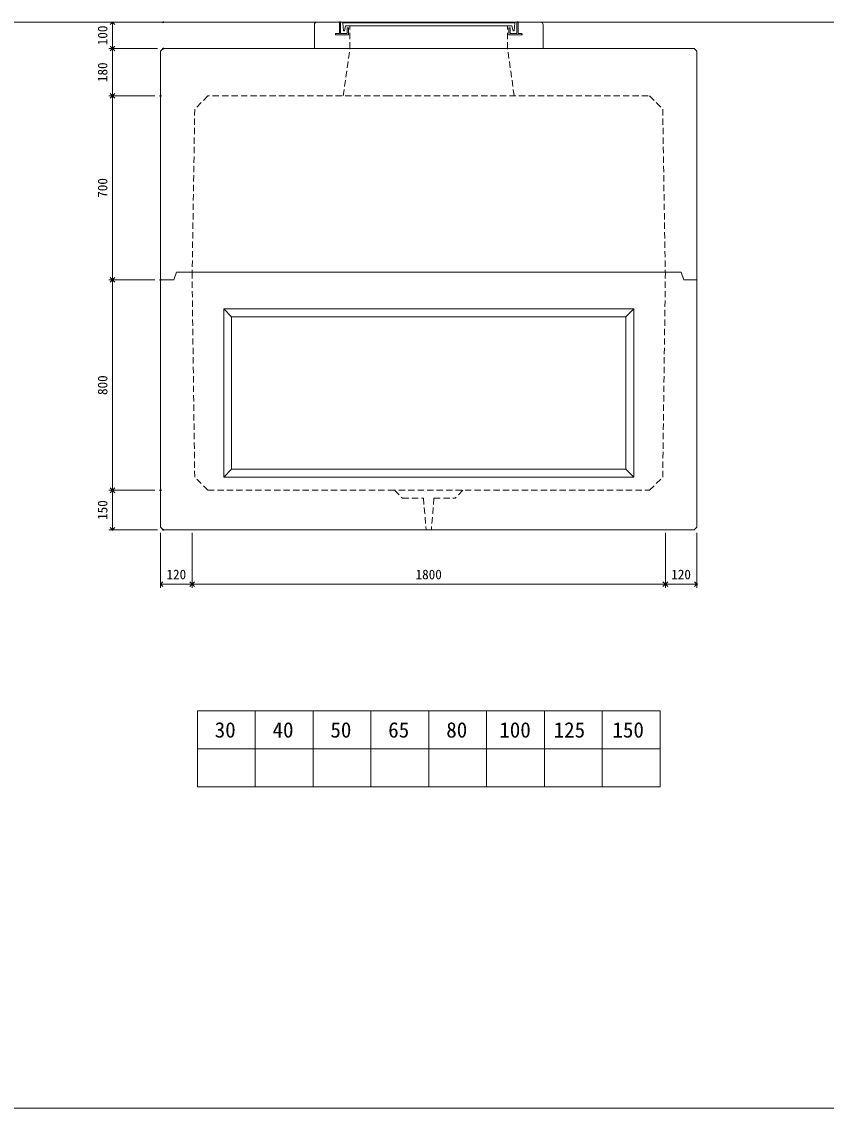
# Model space of a CAD drawing. Units: millimetres, scale not verified. Extents: x -9756 to 9756, y -4538 to 4538.
# Drawn here: x 3636 to 6696, y -4012 to 120 of the extents above; entities that cross this region are included whole.
import ezdxf
from ezdxf.enums import TextEntityAlignment as Align

# ---------------------------------------------------------------- set-up
doc = ezdxf.new("R2010")
doc.units = ezdxf.units.MM
doc.header["$LTSCALE"] = 20
doc.header["$PDMODE"] = 32
doc.header["$PDSIZE"] = 4
doc.linetypes.add('DASHED1', pattern=[1.8, 1.2, -0.6])
doc.layers.add('0-1_Defpoints', color=7, linetype='Continuous')
for name, color, linetype, lineweight in [('0-2_waku', 7, 'Continuous', 18), ('0-3_gaikei', 7, 'Continuous', 18), ('0-4_kakure', 7, 'DASHED1', 5), ('0-5_sunpou', 7, 'Continuous', 5), ('0-8_uchigawa', 6, 'Continuous', 18), ('0-A_futa', 3, 'Continuous', 18), ('0-B_GL', 4, 'Continuous', 18), ('0-D_文字１', 7, 'Continuous', 18)]:
    doc.layers.add(name, color=color, linetype=linetype, lineweight=lineweight)
doc.styles.add('ＭＳ ゴシック', font='')
doc.styles.get('ＭＳ ゴシック').set_extended_font_data('MS Gothic')

# ---------------------------------------------------------------- blocks, each defined once
blk = doc.blocks.new('_Open90')
at = {"layer": '0-5_sunpou'}
blk.add_line((0, 0), (-1, 0), dxfattribs=at)
blk.add_lwpolyline([(-0.5, 0.5), (0, 0), (-0.5, -0.5)], dxfattribs=at)
blk = doc.blocks.new('D96')
at = {"layer": '0-1_Defpoints'}
for p in [(10093.18, 3988.65), (9899.85, 3888.65), (10093.18, 3888.65)]:
    blk.add_point(p, dxfattribs=at)
at = {"layer": '0-5_sunpou'}
for p, q in [((10071.18, 3988.65), (9886.85, 3988.65)), ((9899.85, 3970.65), (9899.85, 3906.65)), ((10071.18, 3888.65), (9886.85, 3888.65))]:
    blk.add_line(p, q, dxfattribs=at)
at = {"layer": '0-5_sunpou', "xscale": 18, "yscale": 18}
for p, rotation in [((9899.85, 3988.65), 90), ((9899.85, 3888.65), 270)]:
    blk.add_blockref('_Open90', p, dxfattribs=dict(at, rotation=rotation))
at = {"layer": '0-5_sunpou', "style": 'ＭＳ ゴシック'}
blk.add_text('100', height=36.66, rotation=90, dxfattribs=at).set_placement((9891.85, 3901.15), align=Align.BOTTOM_LEFT)
blk = doc.blocks.new('D97')
at = {"layer": '0-1_Defpoints'}
for p in [(10093.18, 3888.65), (9899.85, 3708.65), (10083.18, 3708.65)]:
    blk.add_point(p, dxfattribs=at)
at = {"layer": '0-5_sunpou'}
for p, q in [((10071.18, 3888.65), (9886.85, 3888.65)), ((9899.85, 3870.65), (9899.85, 3726.65)), ((10061.18, 3708.65), (9886.85, 3708.65))]:
    blk.add_line(p, q, dxfattribs=at)
at = {"layer": '0-5_sunpou', "xscale": 18, "yscale": 18}
for p, rotation in [((9899.85, 3888.65), 90), ((9899.85, 3708.65), 270)]:
    blk.add_blockref('_Open90', p, dxfattribs=dict(at, rotation=rotation))
at = {"layer": '0-5_sunpou', "style": 'ＭＳ ゴシック'}
blk.add_text('180', height=36.66, rotation=90, dxfattribs=at).set_placement((9891.85, 3761.15), align=Align.BOTTOM_LEFT)
blk = doc.blocks.new('D98')
at = {"layer": '0-1_Defpoints'}
for p in [(10083.18, 3708.65), (9899.85, 3008.65), (10083.18, 3008.65)]:
    blk.add_point(p, dxfattribs=at)
at = {"layer": '0-5_sunpou'}
for p, q in [((10061.18, 3708.65), (9886.85, 3708.65)), ((9899.85, 3690.65), (9899.85, 3026.65)), ((10061.18, 3008.65), (9886.85, 3008.65))]:
    blk.add_line(p, q, dxfattribs=at)
at = {"layer": '0-5_sunpou', "xscale": 18, "yscale": 18}
for p, rotation in [((9899.85, 3708.65), 90), ((9899.85, 3008.65), 270)]:
    blk.add_blockref('_Open90', p, dxfattribs=dict(at, rotation=rotation))
at = {"layer": '0-5_sunpou', "style": 'ＭＳ ゴシック'}
blk.add_text('700', height=36.66, rotation=90, dxfattribs=at).set_placement((9891.85, 3321.15), align=Align.BOTTOM_LEFT)
blk = doc.blocks.new('D99')
at = {"layer": '0-1_Defpoints'}
for p in [(10083.18, 3008.65), (9899.85, 2208.65), (10083.18, 2208.65)]:
    blk.add_point(p, dxfattribs=at)
at = {"layer": '0-5_sunpou'}
for p, q in [((10061.18, 3008.65), (9886.85, 3008.65)), ((9899.85, 2990.65), (9899.85, 2226.65)), ((10061.18, 2208.65), (9886.85, 2208.65))]:
    blk.add_line(p, q, dxfattribs=at)
at = {"layer": '0-5_sunpou', "xscale": 18, "yscale": 18}
for p, rotation in [((9899.85, 3008.65), 90), ((9899.85, 2208.65), 270)]:
    blk.add_blockref('_Open90', p, dxfattribs=dict(at, rotation=rotation))
at = {"layer": '0-5_sunpou', "style": 'ＭＳ ゴシック'}
blk.add_text('800', height=36.66, rotation=90, dxfattribs=at).set_placement((9891.85, 2571.15), align=Align.BOTTOM_LEFT)
blk = doc.blocks.new('D100')
at = {"layer": '0-1_Defpoints'}
for p in [(10083.18, 2208.65), (9899.85, 2058.65), (10093.18, 2058.65)]:
    blk.add_point(p, dxfattribs=at)
at = {"layer": '0-5_sunpou'}
for p, q in [((10061.18, 2208.65), (9886.85, 2208.65)), ((9899.85, 2190.65), (9899.85, 2076.65)), ((10071.18, 2058.65), (9886.85, 2058.65))]:
    blk.add_line(p, q, dxfattribs=at)
at = {"layer": '0-5_sunpou', "xscale": 18, "yscale": 18}
for p, rotation in [((9899.85, 2208.65), 90), ((9899.85, 2058.65), 270)]:
    blk.add_blockref('_Open90', p, dxfattribs=dict(at, rotation=rotation))
at = {"layer": '0-5_sunpou', "style": 'ＭＳ ゴシック'}
blk.add_text('150', height=36.66, rotation=90, dxfattribs=at).set_placement((9891.85, 2096.15), align=Align.BOTTOM_LEFT)
blk = doc.blocks.new('_Open90_41')
at = {"layer": '0-5_sunpou'}
blk.add_line((0, 0), (-1, 0), dxfattribs=at)
blk.add_lwpolyline([(-0.5, 0.5), (0, 0), (-0.5, -0.5)], dxfattribs=at)
blk = doc.blocks.new('120')
at = {"layer": '0-5_sunpou'}
for p, q in [((-80, 163.97), (-80, -44.26)), ((40, 163.97), (40, -44.26)), ((40, 163.97), (40, -44.26)), ((-62, -31.26), (22, -31.26))]:
    blk.add_line(p, q, dxfattribs=at)
blk.add_point((40, -31.26), dxfattribs=at)
at = {"layer": '0-5_sunpou', "xscale": 18, "yscale": 18, "rotation": 180}
blk.add_blockref('_Open90_41', (-80, -31.26), dxfattribs=at)
at = {"layer": '0-5_sunpou', "xscale": 18, "yscale": 18}
blk.add_blockref('_Open90_41', (40, -31.26), dxfattribs=at)
at = {"layer": '0-5_sunpou', "style": 'ＭＳ ゴシック'}
blk.add_text('120', height=36.66, dxfattribs=at).set_placement((-57.5, -23.26), align=Align.BOTTOM_LEFT)
blk = doc.blocks.new('180')
at = {"layer": '0-5_sunpou'}
for p, q in [((450, 171.45), (450, -36.78)), ((450, 171.45), (450, -36.78)), ((-1332, -23.78), (432, -23.78))]:
    blk.add_line(p, q, dxfattribs=at)
blk.add_point((450, -23.78), dxfattribs=at)
at = {"layer": '0-5_sunpou', "xscale": 18, "yscale": 18, "rotation": 180}
blk.add_blockref('_Open90_41', (-1350, -23.78), dxfattribs=at)
at = {"layer": '0-5_sunpou', "xscale": 18, "yscale": 18}
blk.add_blockref('_Open90_41', (450, -23.78), dxfattribs=at)
at = {"layer": '0-5_sunpou', "style": 'ＭＳ ゴシック'}
blk.add_text('1800', height=36.66, dxfattribs=at).set_placement((-500, -15.78), align=Align.BOTTOM_LEFT)
blk = doc.blocks.new('120120')
at = {"layer": '0-5_sunpou'}
for p, q in [((40, 178.71), (40, -29.52)), ((-62, -16.52), (22, -16.52))]:
    blk.add_line(p, q, dxfattribs=at)
blk.add_point((40, -16.52), dxfattribs=at)
at = {"layer": '0-5_sunpou', "xscale": 18, "yscale": 18, "rotation": 180}
blk.add_blockref('_Open90_41', (-80, -16.52), dxfattribs=at)
at = {"layer": '0-5_sunpou', "xscale": 18, "yscale": 18}
blk.add_blockref('_Open90_41', (40, -16.52), dxfattribs=at)
at = {"layer": '0-5_sunpou', "style": 'ＭＳ ゴシック'}
blk.add_text('120', height=36.66, dxfattribs=at).set_placement((-57.5, -8.52), align=Align.BOTTOM_LEFT)

msp = doc.modelspace()

# ---------------------------------------------------------------- linework, layer by layer
at = {"layer": '0-2_waku'}
for p, q in [((4303.74, -2501.44), (4303.74, -2789.44)), ((4303.74, -2501.44), (4303.74, -2789.44)), ((4303.74, -2501.44), (4303.74, -2789.44)), ((4303.74, -2501.44), (4303.74, -2789.44)), ((4303.74, -2501.44), (6063.74, -2501.44)), ((4523.74, -2501.44), (4523.74, -2789.44)), ((4743.74, -2501.44), (4743.74, -2789.44)), ((4743.74, -2501.44), (4743.74, -2789.44)), ((4963.74, -2501.44), (4963.74, -2789.44)), ((5183.74, -2501.44), (5183.74, -2789.44)), ((5403.74, -2501.44), (5403.74, -2789.44)), ((5623.74, -2501.44), (5623.74, -2789.44)), ((5843.74, -2501.44), (5843.74, -2789.44)), ((6063.74, -2501.44), (6063.74, -2789.44)), ((4303.74, -2645.44), (6063.74, -2645.44)), ((4303.74, -2789.44), (6063.74, -2789.44)), ((-2485.01, -4012.44), (5674.99, -4012.44)), ((-2485.01, -4012.44), (9754.99, -4012.44))]:
    msp.add_line(p, q, dxfattribs=at)
at = {"layer": '0-3_gaikei'}
for p, q in [((4748.74, 17.56), (4748.74, 107.56)), ((4758.74, 117.56), (4843.73, 117.56)), ((5523.74, 117.56), (5608.74, 117.56)), ((5618.74, 17.56), (5618.74, 107.56)), ((4163.74, 7.56), (4163.74, -862.44)), ((4748.74, 17.56), (4858.74, 17.56)), ((4783.74, 17.56), (5583.74, 17.56)), ((5618.74, 17.56), (5508.74, 17.56)), ((5888.74, 17.56), (6193.74, 17.56)), ((6193.74, 17.56), (6203.74, 7.56)), ((6203.74, -862.44), (6203.74, 7.56)), ((4213.74, -862.44), (4163.74, -862.44)), ((6143.74, -832.44), (6153.74, -862.44)), ((6148.74, -847.44), (6153.74, -862.44)), ((6203.74, -862.44), (6153.74, -862.44)), ((6203.74, -1802.44), (6203.74, -862.44)), ((4173.74, -1812.44), (6193.74, -1812.44)), ((6203.74, -1802.44), (6193.74, -1812.44))]:
    msp.add_line(p, q, dxfattribs=at)
for points in [[(5893.74, 17.56), (4173.74, 17.56), (4163.74, 7.56)], [(4163.74, -862.44), (4163.74, -1802.44), (4173.74, -1812.44)], [(4213.74, -862.44), (4223.74, -832.44), (6143.74, -832.44)]]:
    msp.add_lwpolyline(points, dxfattribs=at)
for centre, radius, start, end in [((4758.15, 108.14), 9.44, 86.47383, 183.52617), ((5609.07, 107.89), 9.68, 358.04251, 91.95749), ((5608.74, 107.56), 10, 0, 10)]:
    msp.add_arc(centre, radius, start, end, dxfattribs=at)
at = {"layer": '0-4_kakure'}
for p, q in [((4883.74, 17.56), (4883.74, 104.06)), ((5483.74, 17.56), (5483.74, 104.06)), ((4858.74, -162.44), (4883.74, 17.56)), ((5508.74, -162.44), (5483.74, 17.56)), ((4343.74, -162.44), (4293.74, -212.44)), ((5033.74, -162.44), (4343.74, -162.44)), ((6018.74, -162.44), (5033.74, -162.44)), ((6023.74, -162.44), (6073.74, -212.44)), ((4293.74, -212.44), (4283.97, -832.44)), ((6073.74, -212.44), (6083.5, -832.44)), ((4293.74, -1612.44), (4283.34, -832.44)), ((6073.74, -1612.44), (6083.93, -832.44)), ((4343.74, -1662.44), (4293.74, -1612.44)), ((4343.74, -1662.44), (5033.74, -1662.44)), ((5163.74, -1692.44), (5173.74, -1812.44)), ((5203.74, -1692.44), (5193.74, -1812.44)), ((5203.74, -1692.44), (5283.74, -1692.44)), ((5313.74, -1662.44), (5283.74, -1692.44))]:
    msp.add_line(p, q, dxfattribs=at)
for points in [[(5033.74, -1662.44), (6023.74, -1662.44), (6073.74, -1612.44)], [(5053.74, -1662.44), (5083.74, -1692.44), (5163.74, -1692.44)]]:
    msp.add_lwpolyline(points, dxfattribs=at)
at = {"layer": '0-8_uchigawa'}
for p, q in [((4403.74, -972.44), (4403.74, -1612.44)), ((4403.74, -972.44), (5963.74, -972.44)), ((4403.74, -972.44), (5963.74, -972.44)), ((4403.74, -972.44), (4433.74, -1002.44)), ((5963.74, -972.44), (5933.74, -1002.44)), ((5963.74, -1612.44), (5963.74, -972.44)), ((4433.74, -1002.44), (4433.74, -1582.44)), ((4433.74, -1002.44), (5933.74, -1002.44)), ((5933.74, -1582.44), (5933.74, -1002.44)), ((4403.74, -1612.44), (4433.74, -1582.44)), ((4433.74, -1582.44), (5933.74, -1582.44)), ((4444.24, -1582.44), (5183.74, -1582.44)), ((5183.74, -1582.44), (5923.24, -1582.44)), ((5963.74, -1612.44), (5933.74, -1582.44)), ((4403.74, -1612.44), (5963.74, -1612.44))]:
    msp.add_line(p, q, dxfattribs=at)
at = {"layer": '0-A_futa'}
for p, q in [((4843.73, 117.56), (4843.73, 74.56)), ((4845.73, 119.56), (4848.73, 119.56)), ((4848.73, 119.56), (4848.73, 74.56)), ((4856.55, 115.06), (5510.88, 115.06)), ((4856.55, 115.06), (4859.04, 85.06)), ((4859.04, 85.06), (4862.75, 85.06)), ((4867.06, 104.06), (4862.75, 85.06)), ((4867.06, 104.06), (5500.4, 104.06)), ((4873.73, 94.56), (4873.73, 74.56)), ((4875.73, 96.56), (4876.73, 96.56)), ((4878.73, 94.56), (4878.73, 69.56)), ((5488.74, 94.56), (5488.74, 69.56)), ((5491.74, 96.56), (5490.74, 96.56)), ((5493.74, 94.56), (5493.74, 74.56)), ((5500.4, 104.06), (5504.72, 85.06)), ((5508.63, 85.06), (5504.72, 85.06)), ((5510.88, 115.06), (5508.63, 85.06)), ((5518.74, 119.56), (5518.74, 74.56)), ((5518.74, 119.56), (5521.74, 119.56)), ((5523.74, 117.56), (5523.74, 74.56)), ((4828.73, 72.56), (4828.73, 71.56)), ((4830.73, 74.56), (4843.73, 74.56)), ((4878.73, 69.56), (4830.73, 69.56)), ((4848.73, 74.56), (4873.73, 74.56)), ((5488.74, 69.56), (5536.74, 69.56)), ((5518.74, 74.56), (5493.74, 74.56)), ((5536.74, 74.56), (5523.74, 74.56)), ((5538.74, 72.56), (5538.74, 71.56))]:
    msp.add_line(p, q, dxfattribs=at)
for centre, start, end in [((4845.73, 117.56), 90, 180), ((4875.73, 94.56), 90, 180), ((4876.73, 94.56), 0, 90), ((5490.74, 94.56), 90, 180), ((5491.74, 94.56), 0, 90), ((5521.74, 117.56), 0, 90), ((4830.73, 72.56), 90, 180), ((4830.73, 71.56), 180, 270), ((5536.74, 72.56), 0, 90), ((5536.74, 71.56), 270, 0)]:
    msp.add_arc(centre, 2, start, end, dxfattribs=at)
at = {"layer": '0-B_GL'}
msp.add_line((-2483.79, 117.56), (9756.21, 117.56), dxfattribs=at)

# ---------------------------------------------------------------- block references
at = {"layer": '0-5_sunpou'}
for name, p in [('D96', (-5919.45, -3871.1)), ('D97', (-5919.45, -3871.1)), ('D98', (-5919.45, -3871.1)), ('D99', (-5919.45, -3871.1)), ('D100', (-5919.45, -3871.1)), ('120', (4243.74, -1988.41)), ('180', (5633.74, -1995.89)), ('120120', (6163.74, -2003.15))]:
    msp.add_blockref(name, p, dxfattribs=at)

# ---------------------------------------------------------------- texts
at = {"layer": '0-D_文字１', "style": 'ＭＳ ゴシック'}
for s, p in [('30', (4369.66, -2620.36)), ('40', (4589.66, -2620.36)), ('50', (4809.66, -2620.36)), ('65', (5029.66, -2620.36)), ('80', (5250.47, -2620.36)), ('100', (5452.22, -2620.36)), ('125', (5659, -2620.36)), ('150', (5882.52, -2620.36))]:
    msp.add_text(s, height=58.65, dxfattribs=at).set_placement(p, align=Align.BOTTOM_LEFT)

doc.saveas('drawing.dxf')
